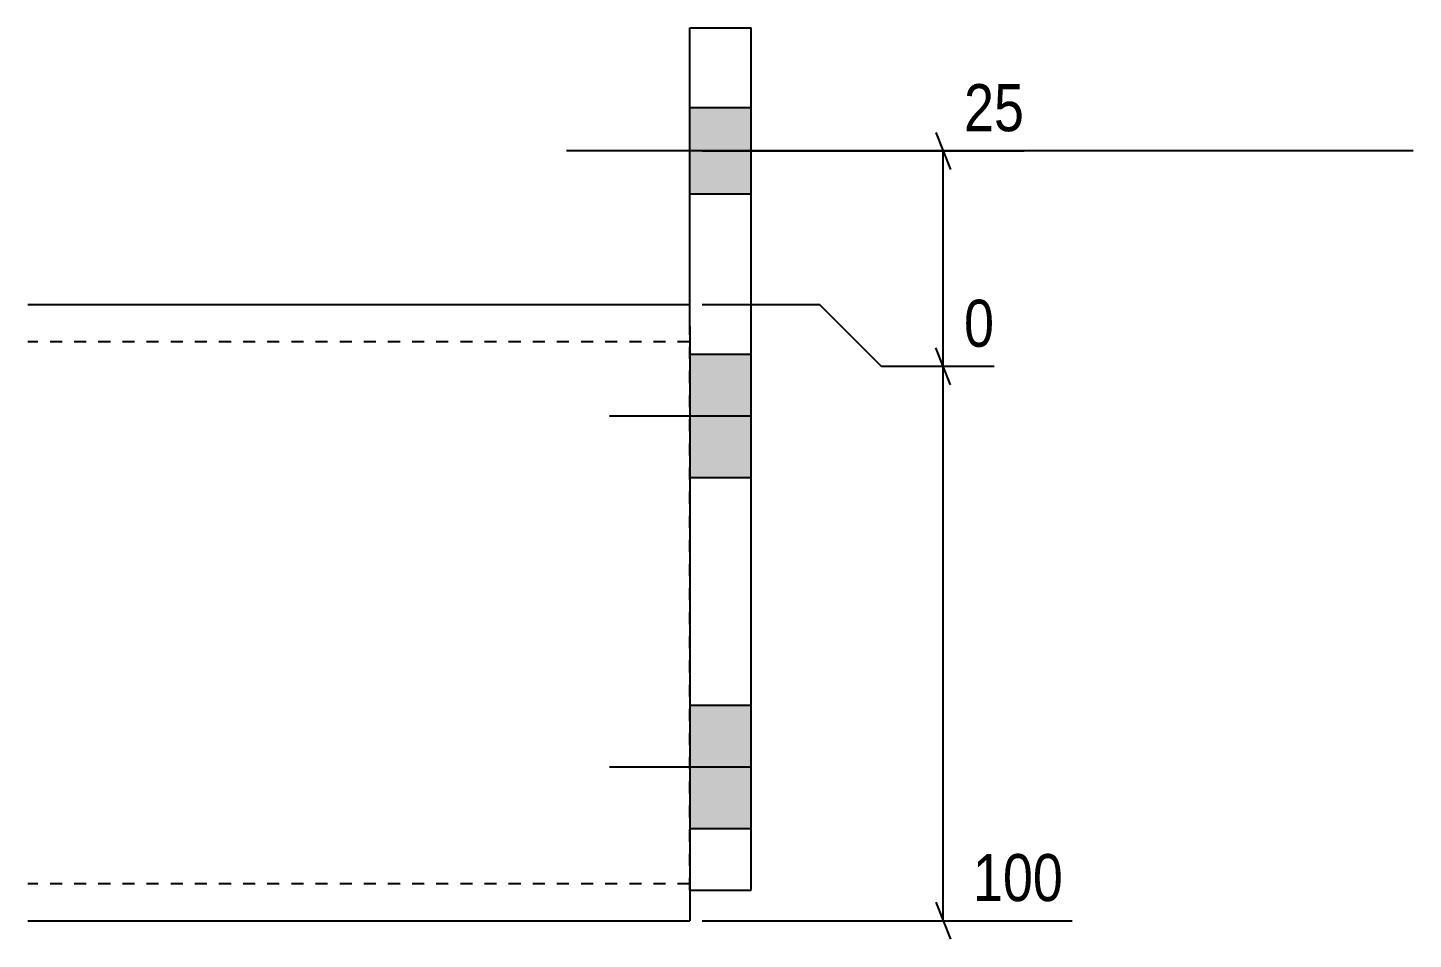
# Model space of a CAD drawing. Header units: millimetres. Extents: x 19 to 35337, y 5 to 1131.
# Drawn here: x 24251.7 to 24476.7, y 4.8 to 152.8 of the extents above; entities that cross this region are included whole.
import ezdxf

# ---------------------------------------------------------------- set-up
doc = ezdxf.new("R2010")
doc.units = ezdxf.units.MM
doc.linetypes.add('DXK_LINE_DOT2', pattern=[3.9198, 1.9599, -1.9599])
doc.layers.add('MÅLSÆTNING', color=7, linetype='Continuous')
doc.layers.add('STÅL', color=7, linetype='Continuous')
doc.styles.add('Arial Narrow', font='ARIALN.TTF', dxfattribs={"height": 0.2})

msp = doc.modelspace()

# ---------------------------------------------------------------- hatches: boundary and pattern name
at = {"layer": 'STÅL', "linetype": 'Continuous'}
for points in [[(24359.15, 139.8), (24359.15, 125.8), (24369.15, 125.8), (24369.15, 139.8)], [(24359.15, 139.8), (24359.15, 125.8), (24369.15, 125.8), (24369.15, 139.8)], [(24369.15, 79.8), (24369.15, 99.8), (24359.15, 99.8), (24359.15, 79.8)], [(24369.15, 22.8), (24369.15, 42.8), (24359.15, 42.8), (24359.15, 22.8)]]:
    msp.add_hatch(color=96, dxfattribs=at).paths.add_polyline_path(points)

# ---------------------------------------------------------------- linework, layer by layer
at = {"layer": 'MÅLSÆTNING', "color": 7, "linetype": 'Continuous'}
for p, q in [((24399.1, 135.8), (24401.5, 129.8)), ((24361.15, 132.8), (24413.45, 132.8)), ((24400.3, 97.8), (24400.3, 132.8)), ((24380.3, 107.8), (24361.15, 107.8)), ((24380.3, 107.8), (24361.15, 107.8)), ((24390.3, 97.8), (24380.3, 107.8)), ((24390.3, 97.8), (24380.3, 107.8)), ((24401.5, 94.8), (24399.1, 100.8)), ((24408.57, 97.8), (24390.3, 97.8)), ((24408.57, 97.8), (24390.3, 97.8)), ((24400.3, 7.8), (24400.3, 97.8)), ((24399.1, 10.8), (24401.5, 4.8)), ((24361.15, 7.8), (24421.24, 7.8))]:
    msp.add_line(p, q, dxfattribs=at)
at = {"layer": 'STÅL', "color": 2, "linetype": 'Continuous'}
for p, q in [((24359.15, 105.28), (24359.15, 152.8)), ((24359.15, 152.8), (24369.15, 152.8)), ((24369.15, 12.8), (24369.15, 152.8)), ((24359.15, 107.8), (24251.65, 107.8)), ((24359.15, 104.29), (24359.15, 105.28)), ((24359.15, 104.29), (24359.15, 95.8)), ((24359.15, 95.8), (24359.15, 19.8)), ((24359.15, 19.8), (24359.15, 7.8)), ((24359.15, 12.8), (24369.15, 12.8)), ((24251.65, 7.8), (24359.15, 7.8))]:
    msp.add_line(p, q, dxfattribs=at)
at = {"layer": 'STÅL', "color": 96, "linetype": 'Continuous'}
for p, q in [((24369.15, 139.8), (24359.15, 139.8)), ((24369.15, 139.8), (24359.15, 139.8)), ((24476.65, 132.8), (24339.15, 132.8)), ((24476.65, 132.8), (24339.15, 132.8)), ((24369.15, 125.8), (24359.15, 125.8)), ((24369.15, 125.8), (24359.15, 125.8)), ((24359.15, 99.8), (24369.15, 99.8)), ((24346.15, 89.8), (24369.15, 89.8)), ((24359.15, 79.8), (24369.15, 79.8)), ((24359.15, 42.8), (24369.15, 42.8)), ((24346.15, 32.8), (24369.15, 32.8)), ((24359.15, 22.8), (24369.15, 22.8))]:
    msp.add_line(p, q, dxfattribs=at)
at = {"layer": 'STÅL', "color": 7, "linetype": 'DXK_LINE_DOT2'}
for p, q in [((24359.15, 105.28), (24359.15, 107.8)), ((24359.15, 12.8), (24359.15, 105.28)), ((24359.15, 101.8), (24251.65, 101.8)), ((24359.15, 13.8), (24251.65, 13.8))]:
    msp.add_line(p, q, dxfattribs=at)

# ---------------------------------------------------------------- wipeouts: each hides what was drawn before it
at = {"color": 0, "linetype": 'Continuous'}
msp.add_wipeout([(24421.38, 9.4), (24421.38, 20.6), (24403.55, 20.6), (24403.55, 9.4)], dxfattribs=at).dxf.layer = 'MÅLSÆTNING'

# ---------------------------------------------------------------- next in the draw order: texts
at = {"layer": 'MÅLSÆTNING', "color": 3, "linetype": 'Continuous', "style": 'Arial Narrow'}
msp.add_text('100', height=7.635, dxfattribs=at).set_placement((24405.15, 11))

# ---------------------------------------------------------------- next in the draw order: wipeouts: each hides what was drawn before it
at = {"color": 0, "linetype": 'Continuous'}
for points in [[(24415.05, 134.4), (24415.05, 145.6), (24402.1, 145.6), (24402.1, 134.4)], [(24410.17, 99.4), (24410.17, 110.6), (24402.1, 110.6), (24402.1, 99.4)]]:
    msp.add_wipeout(points, dxfattribs=at).dxf.layer = 'MÅLSÆTNING'

# ---------------------------------------------------------------- next in the draw order: linework, layer by layer
at = {"layer": 'MÅLSÆTNING', "color": 7, "linetype": 'Continuous'}
msp.add_line((24401.5, 94.8), (24399.1, 100.8), dxfattribs=at)

# ---------------------------------------------------------------- next in the draw order: texts
at = {"layer": 'MÅLSÆTNING', "color": 3, "linetype": 'Continuous', "style": 'Arial Narrow'}
for s, height, p in [('25', 7.635, (24403.7, 136)), ('0', 7.64, (24403.7, 101))]:
    msp.add_text(s, height=height, dxfattribs=at).set_placement(p)

doc.saveas('drawing.dxf')
